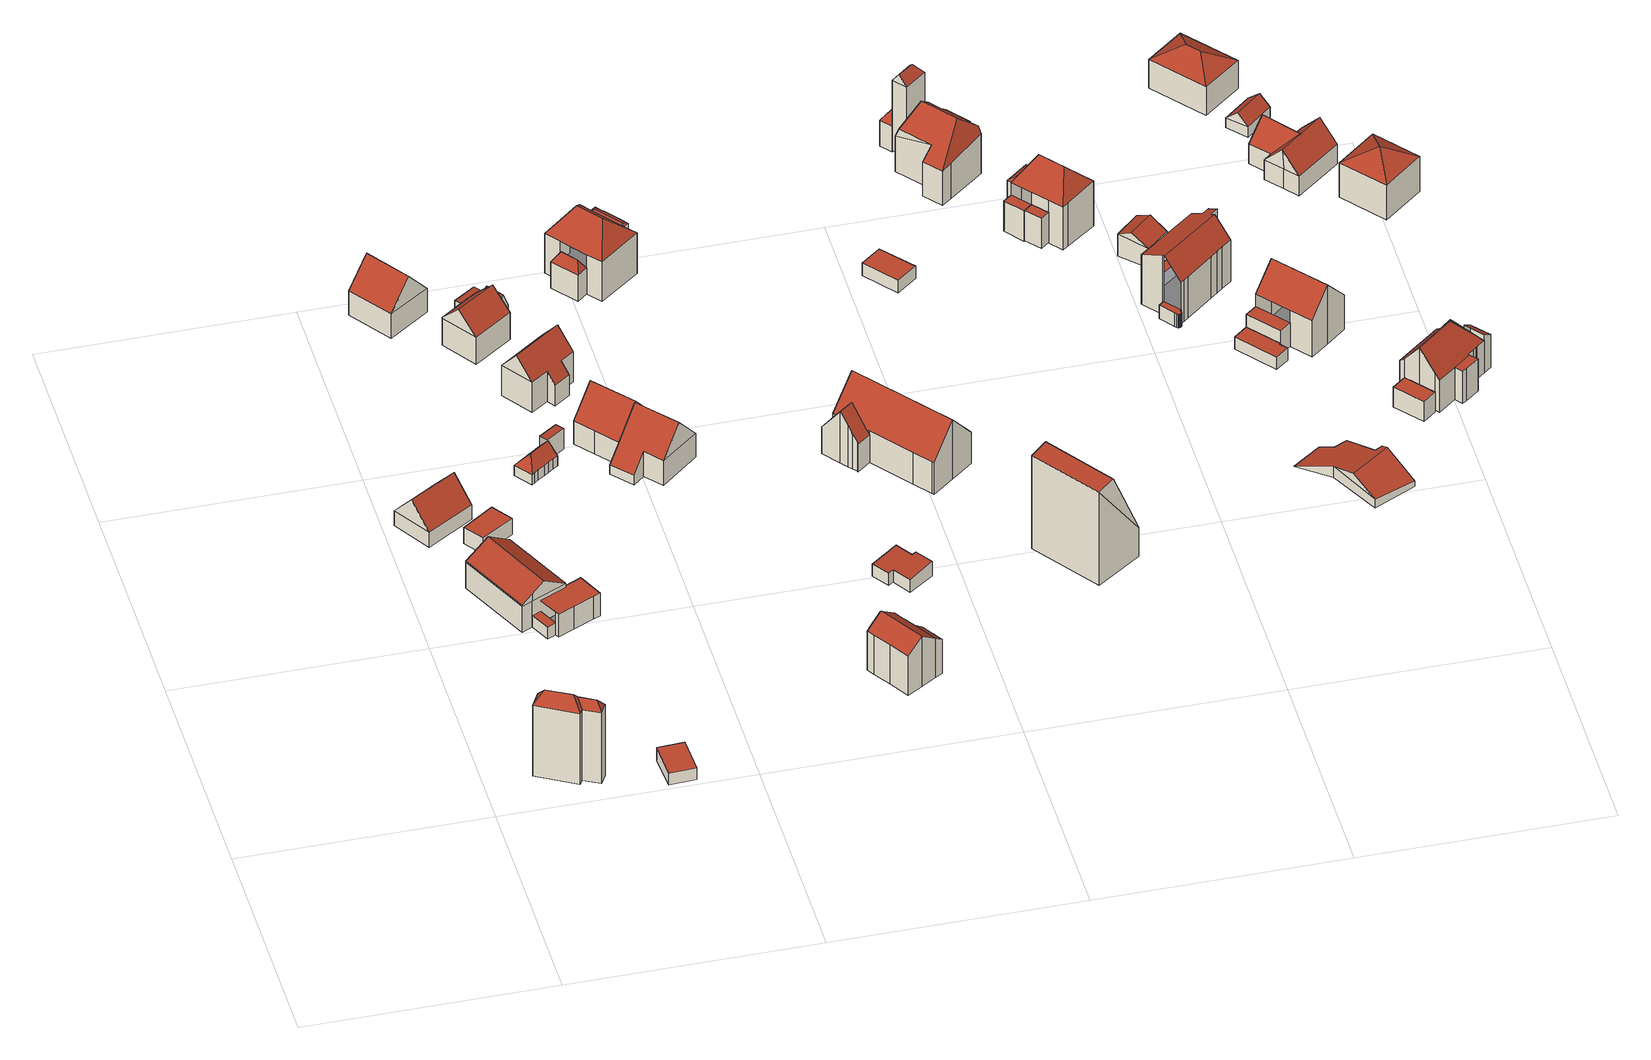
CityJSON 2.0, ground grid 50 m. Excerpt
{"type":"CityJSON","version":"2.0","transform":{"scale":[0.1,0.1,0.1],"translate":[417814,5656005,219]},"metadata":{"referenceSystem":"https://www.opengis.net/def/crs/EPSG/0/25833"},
"CityObjects":{
"building1":{"type":"Building","attributes":{"Dachtyp_tdc":"tdcFreeFormRoof","Gemeindeschluessel":14612000,"Dachneigung":56.53,"QualitaetDacherkennung":4,"Geometrietyp2DReferenz":"3000","measuredHeight":19.51,"function":"31001_9998","roofType":"5000"},"geometry":[{"type":"Solid","lod":"2","boundaries":[[[[0,1,2,3]],[[1,4,5,2]],[[4,6,7,5]],[[6,8,9,7]],[[8,10,11,9]],[[10,12,13,11]],[[12,0,3,13]],[[14,0,15]],[[15,16,17]],[[0,16,15]],[[12,16,0]],[[16,12,10]],[[16,10,8]],[[17,16,8,6]],[[15,17,6,4]],[[14,15,4,1]],[[14,1,0]],[[3,2,5,7,9,11,13]]]],"semantics":{"surfaces":[{"type":"WallSurface"},{"type":"RoofSurface"},{"type":"GroundSurface"}],"values":[[0,0,0,0,0,0,0,1,1,1,1,1,1,1,1,1,1,2]]}}]},
"building2":{"type":"Building","attributes":{"Dachtyp_tdc":"tdcGableRoof","Gemeindeschluessel":14612000,"Dachneigung":49.52,"QualitaetDacherkennung":72,"Geometrietyp2DReferenz":"3000","measuredHeight":8.69,"function":"31001_9998","roofType":"3100"},"geometry":[{"type":"Solid","lod":"2","boundaries":[[[[18,19,20,21]],[[19,22,23,20]],[[22,24,25,23]],[[24,18,21,25]],[[22,19,26]],[[18,24,27]],[[19,18,27,26]],[[24,22,26,27]],[[21,20,23,25]]]],"semantics":{"surfaces":[{"type":"WallSurface"},{"type":"RoofSurface"},{"type":"GroundSurface"}],"values":[[0,0,0,0,0,0,1,1,2]]}}]},
"building3":{"type":"Building","attributes":{"Dachtyp_tdc":"tdcFreeFormRoof","Gemeindeschluessel":14612000,"Dachneigung":31.27,"QualitaetDacherkennung":87,"Geometrietyp2DReferenz":"3000","measuredHeight":9.48,"function":"31001_9998","roofType":"5000"},"geometry":[{"type":"Solid","lod":"2","boundaries":[[[[28,29,30,31,32,33,34]],[[35,33,32,36]],[[36,32,31]],[[37,38,39,40]],[[41,42,38,37]],[[40,39,43,44]],[[44,43,33,35]],[[28,34,42,41]],[[45,46,47,48,49,50,51,52,53,54]],[[44,35,46,45]],[[35,36,47,46]],[[36,31,48,47]],[[31,30,49,48]],[[30,29,50,49]],[[29,28,51,50]],[[28,41,52,51]],[[41,37,53,52]],[[37,40,54,53]],[[40,44,45,54]],[[42,34,33,43,39,38]]]],"semantics":{"surfaces":[{"type":"RoofSurface"},{"type":"WallSurface"},{"type":"GroundSurface"}],"values":[[0,1,1,1,1,1,1,1,2,1,1,1,1,1,1,1,1,1,1,0]]}}]},
"building4":{"type":"Building","attributes":{"Dachtyp_tdc":"tdcPolyFlatRoof","Gemeindeschluessel":14612000,"Dachneigung":2.63,"QualitaetDacherkennung":89,"Geometrietyp2DReferenz":"3000","measuredHeight":3.12,"function":"31001_9998","roofType":"2100"},"geometry":[{"type":"Solid","lod":"2","boundaries":[[[[55,56,57,58]],[[56,59,60,57]],[[59,61,62,60]],[[61,55,58,62]],[[61,59,56,55]],[[58,57,60,62]]]],"semantics":{"surfaces":[{"type":"WallSurface"},{"type":"RoofSurface"},{"type":"GroundSurface"}],"values":[[0,0,0,0,1,2]]}}]},
"building5":{"type":"Building","attributes":{"Dachtyp_tdc":"tdcPolyFlatRoof","Gemeindeschluessel":14612000,"Dachneigung":0,"QualitaetDacherkennung":74,"Geometrietyp2DReferenz":"3000","measuredHeight":3.79,"function":"31001_9998","roofType":"1000"},"geometry":[{"type":"Solid","lod":"2","boundaries":[[[[63,64,65,66]],[[64,67,68,65]],[[67,69,70,68]],[[69,63,66,70]],[[69,67,64,63]],[[66,65,68,70]]]],"semantics":{"surfaces":[{"type":"WallSurface"},{"type":"RoofSurface"},{"type":"GroundSurface"}],"values":[[0,0,0,0,1,2]]}}]},
"building6":{"type":"Building","attributes":{"Gemeindeschluessel":14612000,"Geometrietyp2DReferenz":"3000","function":"31001_9998","roofType":"9999"},"children":["building6-1","building6-2"]},
"building6-1":{"type":"BuildingPart","attributes":{"Dachtyp_tdc":"tdcPolyFlatRoof","Dachneigung":0,"QualitaetDacherkennung":60,"Geometrietyp2DReferenz":"3000","measuredHeight":5.37,"roofType":"1000"},"parents":["building6"],"geometry":[{"type":"MultiSurface","lod":"2","boundaries":[[[71,72,73,74]],[[72,75,76,73]],[[75,77,78,76]],[[77,79,80,81,78]],[[82,83,51,84,85]],[[83,86,50,51]],[[86,87,88,50]],[[87,71,74,88]],[[87,86,83,82,79,77,75,72,71]],[[74,73,76,78,81,84,51,50,88]]],"semantics":{"surfaces":[{"type":"WallSurface"},{"type":"RoofSurface"},{"type":"GroundSurface"}],"values":[0,0,0,0,0,0,0,0,1,2]}}]},
"building6-2":{"type":"BuildingPart","attributes":{"Dachtyp_tdc":"tdcPolyFlatRoof","Dachneigung":0,"QualitaetDacherkennung":54,"Geometrietyp2DReferenz":"3000","measuredHeight":2.82,"roofType":"1000"},"parents":["building6"],"geometry":[{"type":"MultiSurface","lod":"2","boundaries":[[[89,90,52,91]],[[90,85,84,52]],[[80,89,91,81]],[[80,85,90,89]],[[91,52,84,81]]],"semantics":{"surfaces":[{"type":"WallSurface"},{"type":"RoofSurface"},{"type":"GroundSurface"}],"values":[0,0,0,1,2]}}]},
"building7":{"type":"Building","attributes":{"Dachtyp_tdc":"tdcFreeFormRoof","Gemeindeschluessel":14612000,"Dachneigung":50.01,"QualitaetDacherkennung":76,"Geometrietyp2DReferenz":"3000","measuredHeight":11.69,"function":"31001_9998","roofType":"5000"},"geometry":[{"type":"Solid","lod":"2","boundaries":[[[[92,93,94,95]],[[93,96,97,94]],[[96,98,99,97]],[[98,92,95,99]],[[93,100,101,96]],[[100,92,98,101]],[[98,96,101]],[[93,92,100]],[[95,94,97,99]]]],"semantics":{"surfaces":[{"type":"WallSurface"},{"type":"RoofSurface"},{"type":"GroundSurface"}],"values":[[0,0,0,0,1,1,0,0,2]]}}]},
"building8":{"type":"Building","attributes":{"Gemeindeschluessel":14612000,"Geometrietyp2DReferenz":"3000","function":"31001_9998","roofType":"9999"},"children":["building8-1","building8-2"]},
"building8-1":{"type":"BuildingPart","attributes":{"Dachtyp_tdc":"tdcFreeFormRoof","Dachneigung":49.51,"QualitaetDacherkennung":34,"Geometrietyp2DReferenz":"3000","measuredHeight":4.89,"roofType":"5000"},"parents":["building8"],"geometry":[{"type":"MultiSurface","lod":"2","boundaries":[[[102,103,104,105]],[[103,106,107,104]],[[106,108,109,107]],[[108,110,111,109]],[[110,112,113,111]],[[112,114,115,113]],[[116,117,118,119]],[[117,120,121,118]],[[120,122,123,121]],[[122,102,105,123]],[[117,116,114,112,124]],[[112,110,124]],[[110,108,106,103,102,122,120,117,124]],[[105,104,107,109,111,113,115,119,118,121,123]]],"semantics":{"surfaces":[{"type":"WallSurface"},{"type":"RoofSurface"},{"type":"GroundSurface"}],"values":[0,0,0,0,0,0,0,0,0,0,1,1,1,2]}}]},
"building8-2":{"type":"BuildingPart","attributes":{"Dachtyp_tdc":"tdcPolyFlatRoof","Dachneigung":3.68,"QualitaetDacherkennung":63,"Geometrietyp2DReferenz":"3000","measuredHeight":4.85,"roofType":"2100"},"parents":["building8"],"geometry":[{"type":"MultiSurface","lod":"2","boundaries":[[[125,126,127,115,114]],[[126,128,129,127]],[[128,130,119,129]],[[130,116,119]],[[128,126,125,130]],[[115,127,129,119]]],"semantics":{"surfaces":[{"type":"WallSurface"},{"type":"RoofSurface"},{"type":"GroundSurface"}],"values":[0,0,0,0,1,2]}}]},
"building9":{"type":"Building","attributes":{"Gemeindeschluessel":14612000,"Geometrietyp2DReferenz":"3000","function":"31001_9998","roofType":"9999"},"children":["building9-1","building9-2","building9-3"]},
"building9-1":{"type":"BuildingPart","attributes":{"Dachtyp_tdc":"tdcPolyFlatRoof","Dachneigung":3.27,"QualitaetDacherkennung":64,"Geometrietyp2DReferenz":"3000","measuredHeight":4.81,"roofType":"2100"},"parents":["building9"],"geometry":[{"type":"MultiSurface","lod":"2","boundaries":[[[131,132,133,134]],[[132,135,136,133]],[[135,137,138,136]],[[137,135,132,131,139]],[[134,133,136,138,140]]],"semantics":{"surfaces":[{"type":"WallSurface"},{"type":"RoofSurface"},{"type":"GroundSurface"}],"values":[0,0,0,1,2]}}]},
"building9-2":{"type":"BuildingPart","attributes":{"Dachtyp_tdc":"tdcGableRoof","Dachneigung":44.95,"QualitaetDacherkennung":85,"Geometrietyp2DReferenz":"3000","measuredHeight":10.69,"roofType":"3100"},"parents":["building9"],"geometry":[{"type":"MultiSurface","lod":"2","boundaries":[[[141,142,143,144]],[[144,143,145,146,147]],[[147,146,148]],[[149,150,134,140,151,152]],[[153,154,150,149]],[[154,141,131,134,150]],[[147,148,152,151,155]],[[148,153,149,152]],[[153,148,146,145,156]],[[143,142,157,156,145]],[[154,157,142,141]],[[153,156,157,154]]],"semantics":{"surfaces":[{"type":"WallSurface"},{"type":"GroundSurface"},{"type":"RoofSurface"}],"values":[0,0,0,1,0,0,0,0,2,2,0,0]}}]},
"building9-3":{"type":"BuildingPart","attributes":{"Dachtyp_tdc":"tdcFreeFormRoof","Dachneigung":67.17,"QualitaetDacherkennung":19,"Geometrietyp2DReferenz":"3000","measuredHeight":8.16,"roofType":"5000"},"parents":["building9"],"geometry":[{"type":"MultiSurface","lod":"2","boundaries":[[[137,158,159,138]],[[158,155,151,159]],[[160,155,158]],[[161,160,158,137]],[[161,137,139]],[[160,161,139,155]],[[140,138,159,151]]],"semantics":{"surfaces":[{"type":"WallSurface"},{"type":"RoofSurface"},{"type":"GroundSurface"}],"values":[0,0,0,1,1,1,2]}}]},
"building10":{"type":"Building","attributes":{"Dachtyp_tdc":"tdcFreeFormRoof","Gemeindeschluessel":14612000,"Dachneigung":49.39,"QualitaetDacherkennung":76,"Geometrietyp2DReferenz":"3000","measuredHeight":11.64,"function":"31001_9998","roofType":"5000"},"geometry":[{"type":"Solid","lod":"2","boundaries":[[[[162,163,164,165]],[[163,166,167,164]],[[166,168,169,167]],[[168,170,171,169]],[[170,172,173,171]],[[172,174,175,173]],[[174,176,177,175]],[[176,162,165,177]],[[176,174,178,179,168,166,163,162]],[[179,178,172,170]],[[174,172,178]],[[170,168,179]],[[165,164,167,169,171,173,175,177]]]],"semantics":{"surfaces":[{"type":"WallSurface"},{"type":"RoofSurface"},{"type":"GroundSurface"}],"values":[[0,0,0,0,0,0,0,0,1,1,0,0,2]]}}]},
"building11":{"type":"Building","attributes":{"Dachtyp_tdc":"tdcFreeFormRoof","Gemeindeschluessel":14612000,"Dachneigung":50.12,"QualitaetDacherkennung":72,"Geometrietyp2DReferenz":"3000","measuredHeight":11.69,"function":"31001_9998","roofType":"5000"},"geometry":[{"type":"Solid","lod":"2","boundaries":[[[[180,181,182,183]],[[181,184,185,182]],[[184,186,187,185]],[[186,188,189,187]],[[188,180,183,189]],[[180,190,191,184,181]],[[190,188,186,191]],[[186,184,191]],[[180,188,190]],[[183,182,185,187,189]]]],"semantics":{"surfaces":[{"type":"WallSurface"},{"type":"RoofSurface"},{"type":"GroundSurface"}],"values":[[0,0,0,0,0,1,1,0,0,2]]}}]},
"building12":{"type":"Building","attributes":{"Dachtyp_tdc":"tdcFreeFormRoof","Gemeindeschluessel":14612000,"Dachneigung":49.88,"QualitaetDacherkennung":66,"Geometrietyp2DReferenz":"3000","measuredHeight":11.75,"function":"31001_9998","roofType":"5000"},"geometry":[{"type":"Solid","lod":"2","boundaries":[[[[192,193,183,194]],[[193,195,189,183]],[[195,196,197,189]],[[196,198,199,197]],[[198,200,201,199]],[[200,202,203,201]],[[202,204,205,203]],[[204,192,194,205]],[[206,198,196,195,207]],[[204,202,200,206,207,193,192]],[[195,193,207]],[[200,198,206]],[[194,183,189,197,199,201,203,205]]]],"semantics":{"surfaces":[{"type":"WallSurface"},{"type":"RoofSurface"},{"type":"GroundSurface"}],"values":[[0,0,0,0,0,0,0,0,1,1,0,0,2]]}}]},
"building13":{"type":"Building","attributes":{"Gemeindeschluessel":14612000,"Geometrietyp2DReferenz":"3000","function":"31001_9998","roofType":"9999"},"children":["building13-1","building13-2"]},
"building13-1":{"type":"BuildingPart","attributes":{"Dachtyp_tdc":"tdcPolyFlatRoof","Dachneigung":36.88,"QualitaetDacherkennung":51,"Geometrietyp2DReferenz":"3000","measuredHeight":9.26,"roofType":"2100"},"parents":["building13"],"geometry":[{"type":"MultiSurface","lod":"2","boundaries":[[[208,209,210,211,212]],[[209,213,214,210]],[[213,215,216,214]],[[215,217,218,216]],[[217,219,220,221,218]],[[217,215,213,209,208,219]],[[221,211,210,214,216,218]]],"semantics":{"surfaces":[{"type":"WallSurface"},{"type":"RoofSurface"},{"type":"GroundSurface"}],"values":[0,0,0,0,0,1,2]}}]},
"building13-2":{"type":"BuildingPart","attributes":{"Dachtyp_tdc":"tdcGableRoof","Dachneigung":36.26,"QualitaetDacherkennung":81,"Geometrietyp2DReferenz":"3000","measuredHeight":11.94,"roofType":"3100"},"parents":["building13"],"geometry":[{"type":"MultiSurface","lod":"2","boundaries":[[[222,223,224,225]],[[223,226,227,224]],[[226,212,211,227]],[[220,228,229,221]],[[228,230,231,229]],[[230,232,233,231]],[[232,234,235,233]],[[234,236,237,235]],[[236,238,239,237]],[[238,240,241,239]],[[240,242,243,241]],[[242,244,245,243]],[[244,246,247,245]],[[246,248,249,247]],[[248,222,225,249]],[[244,242,240,238,236,234,232,230,228]],[[228,220,212,226,223,222,248,246,244]],[[225,224,227,211,221,229,231,233,235,237,239,241,243,245,247,249]]],"semantics":{"surfaces":[{"type":"WallSurface"},{"type":"RoofSurface"},{"type":"GroundSurface"}],"values":[0,0,0,0,0,0,0,0,0,0,0,0,0,0,0,1,1,2]}}]},
"building14":{"type":"Building","attributes":{"Gemeindeschluessel":14612000,"Geometrietyp2DReferenz":"3000","function":"31001_9998","roofType":"9999"},"children":["building14-1","building14-2","building14-3"]},
"building14-1":{"type":"BuildingPart","attributes":{"Dachtyp_tdc":"tdcFreeFormRoof","Dachneigung":58.47,"QualitaetDacherkennung":14,"Geometrietyp2DReferenz":"3000","measuredHeight":8.4,"roofType":"5000"},"parents":["building14"],"geometry":[{"type":"MultiSurface","lod":"2","boundaries":[[[250,251,252,253]],[[251,254,255,252]],[[254,256,257,255]],[[258,256,254]],[[259,258,254,251]],[[259,251,250]],[[258,259,250,256]],[[253,252,255,257]]],"semantics":{"surfaces":[{"type":"WallSurface"},{"type":"RoofSurface"},{"type":"GroundSurface"}],"values":[0,0,0,1,1,1,1,2]}}]},
"building14-2":{"type":"BuildingPart","attributes":{"Dachtyp_tdc":"tdcFreeFormRoof","Dachneigung":21.09,"QualitaetDacherkennung":15,"Geometrietyp2DReferenz":"3000","measuredHeight":9.52,"roofType":"5000"},"parents":["building14"],"geometry":[{"type":"MultiSurface","lod":"2","boundaries":[[[260,261,262,263]],[[261,264,265,262]],[[264,266,267,265]],[[266,268,269,267]],[[268,270,271,269]],[[272,273,274,275]],[[273,260,263,274]],[[270,268,276]],[[268,266,264,261,260,273,277,276]],[[273,272,277]],[[272,270,276,277]],[[263,262,265,267,269,271,275,274]]],"semantics":{"surfaces":[{"type":"WallSurface"},{"type":"RoofSurface"},{"type":"GroundSurface"}],"values":[0,0,0,0,0,0,0,1,1,1,1,2]}}]},
"building14-3":{"type":"BuildingPart","attributes":{"Dachtyp_tdc":"tdcHipRoof","Dachneigung":43.45,"QualitaetDacherkennung":62,"Geometrietyp2DReferenz":"3000","measuredHeight":14.36,"roofType":"3200"},"parents":["building14"],"geometry":[{"type":"MultiSurface","lod":"2","boundaries":[[[278,257,256]],[[278,279,280,257]],[[279,281,282,280]],[[281,283,284,282]],[[283,285,286,284]],[[285,287,288,286]],[[287,289,290,288]],[[289,291,272,275,290]],[[292,271,270]],[[292,293,294,271]],[[293,295,296,294]],[[295,297,253,296]],[[297,250,253]],[[295,293,298]],[[289,287,285,283,281,279,299]],[[293,292,291,289,299,298]],[[279,278,297,295,298,299]],[[257,280,282,284,286,288,290,275,271,294,296,253]]],"semantics":{"surfaces":[{"type":"WallSurface"},{"type":"RoofSurface"},{"type":"GroundSurface"}],"values":[0,0,0,0,0,0,0,0,0,0,0,0,0,1,1,1,1,2]}}]},
"building15":{"type":"Building","attributes":{"Dachtyp_tdc":"tdcPolyFlatRoof","Gemeindeschluessel":14612000,"Dachneigung":5.44,"QualitaetDacherkennung":67,"Geometrietyp2DReferenz":"3000","measuredHeight":3.46,"function":"31001_9998","roofType":"2100"},"geometry":[{"type":"Solid","lod":"2","boundaries":[[[[300,301,302,303]],[[301,304,305,302]],[[304,306,307,305]],[[306,308,309,307]],[[308,310,311,309]],[[310,312,313,311]],[[312,314,315,313]],[[314,300,303,315]],[[314,312,310,308,306,304,301,300]],[[303,302,305,307,309,311,313,315]]]],"semantics":{"surfaces":[{"type":"WallSurface"},{"type":"RoofSurface"},{"type":"GroundSurface"}],"values":[[0,0,0,0,0,0,0,0,1,2]]}}]},
"building16":{"type":"Building","attributes":{"Gemeindeschluessel":14612000,"Geometrietyp2DReferenz":"3000","function":"31001_9998","roofType":"9999"},"children":["building16-1","building16-2"]},
"building16-1":{"type":"BuildingPart","attributes":{"Dachtyp_tdc":"tdcGableRoof","Dachneigung":54.15,"QualitaetDacherkennung":72,"Geometrietyp2DReferenz":"3000","measuredHeight":12.27,"roofType":"3100"},"parents":["building16"],"geometry":[{"type":"MultiSurface","lod":"2","boundaries":[[[316,317,318,319]],[[317,320,321,318]],[[320,322,323,321]],[[322,324,325,323]],[[324,326,327,325]],[[326,328,329,327]],[[330,331,332,333]],[[331,316,319,332]],[[334,335,328,326,324,322]],[[322,320,317,316,331,330,336,334]],[[319,318,321,323,325,327,329,337,333,332]]],"semantics":{"surfaces":[{"type":"WallSurface"},{"type":"RoofSurface"},{"type":"GroundSurface"}],"values":[0,0,0,0,0,0,0,0,1,1,2]}}]},
"building16-2":{"type":"BuildingPart","attributes":{"Dachtyp_tdc":"tdcGableRoof","Dachneigung":49.89,"QualitaetDacherkennung":72,"Geometrietyp2DReferenz":"3000","measuredHeight":14.01,"roofType":"3100"},"parents":["building16"],"geometry":[{"type":"MultiSurface","lod":"2","boundaries":[[[338,339,330,333,340]],[[341,342,343,329,328]],[[342,344,345,343]],[[344,346,347,345]],[[346,348,349,347]],[[348,350,351,349]],[[350,352,353,351]],[[352,354,355,353]],[[354,356,357,355]],[[356,358,359,357]],[[358,360,361,359]],[[360,362,363,361]],[[362,364,365,363]],[[364,338,340,365]],[[360,358,356,354,352,350,348,346,344]],[[344,342,341,335,366,336,339,338,364,362,360]],[[340,333,337,329,343,345,347,349,351,353,355,357,359,361,363,365]]],"semantics":{"surfaces":[{"type":"WallSurface"},{"type":"RoofSurface"},{"type":"GroundSurface"}],"values":[0,0,0,0,0,0,0,0,0,0,0,0,0,0,1,1,2]}}]},
"building17":{"type":"Building","attributes":{"Dachtyp_tdc":"tdcGableRoof","Gemeindeschluessel":14612000,"Dachneigung":65.97,"QualitaetDacherkennung":8,"Geometrietyp2DReferenz":"3000","measuredHeight":22.93,"function":"31001_9998","roofType":"3100"},"geometry":[{"type":"Solid","lod":"2","boundaries":[[[[367,368,369]],[[370,371,372]],[[368,370,372,369]],[[371,367,369,372]],[[373,374,375,376]],[[370,368,374,373]],[[368,367,375,374]],[[367,371,376,375]],[[371,370,373,376]]]],"semantics":{"surfaces":[{"type":"WallSurface"},{"type":"RoofSurface"},{"type":"GroundSurface"}],"values":[[0,0,1,1,2,0,0,0,0]]}}]},
"building18":{"type":"Building","attributes":{"Dachtyp_tdc":"tdcPolyFlatRoof","Gemeindeschluessel":14612000,"Dachneigung":0,"QualitaetDacherkennung":25,"Geometrietyp2DReferenz":"3000","measuredHeight":3,"function":"31001_9998","roofType":"1000"},"geometry":[{"type":"Solid","lod":"2","boundaries":[[[[377,378,379,380]],[[378,381,382,379]],[[381,383,384,382]],[[383,377,380,384]],[[383,381,378,377]],[[380,379,382,384]]]],"semantics":{"surfaces":[{"type":"WallSurface"},{"type":"RoofSurface"},{"type":"GroundSurface"}],"values":[[0,0,0,0,1,2]]}}]},
"building19":{"type":"Building","attributes":{"Dachtyp_tdc":"tdcHipAndGableRoof","Gemeindeschluessel":14612000,"Dachneigung":53.09,"QualitaetDacherkennung":47,"Geometrietyp2DReferenz":"3000","measuredHeight":8.53,"function":"31001_9998","roofType":"5000"},"geometry":[{"type":"Solid","lod":"2","boundaries":[[[[385,386,387,388]],[[386,389,390,387]],[[389,391,392,390]],[[391,385,388,392]],[[389,386,393]],[[385,391,394]],[[386,385,394,393]],[[391,389,393,394]],[[388,387,390,392]]]],"semantics":{"surfaces":[{"type":"WallSurface"},{"type":"RoofSurface"},{"type":"GroundSurface"}],"values":[[0,0,0,0,1,0,1,1,2]]}}]},
"building20":{"type":"Building","attributes":{"Dachtyp_tdc":"tdcFreeFormRoof","Gemeindeschluessel":14612000,"Dachneigung":51.33,"QualitaetDacherkennung":7,"Geometrietyp2DReferenz":"3000","measuredHeight":18.81,"function":"31001_9998","roofType":"5000"},"geometry":[{"type":"Solid","lod":"2","boundaries":[[[[395,396,397,398]],[[396,399,400,397]],[[399,401,402,400]],[[401,395,398,402]],[[403,401,399]],[[404,403,399,396]],[[404,396,395]],[[403,404,395,401]],[[398,397,400,402]]]],"semantics":{"surfaces":[{"type":"WallSurface"},{"type":"RoofSurface"},{"type":"GroundSurface"}],"values":[[0,0,0,0,0,1,1,1,2]]}}]},
"building21":{"type":"Building","attributes":{"Dachtyp_tdc":"tdcFreeFormRoof","Gemeindeschluessel":14612000,"Dachneigung":41.46,"QualitaetDacherkennung":50,"Geometrietyp2DReferenz":"3000","measuredHeight":14.69,"function":"31001_9998","roofType":"5000"},"geometry":[{"type":"Solid","lod":"2","boundaries":[[[[405,406,407,408]],[[406,409,410,407]],[[409,411,412,410]],[[411,413,414,412]],[[413,415,416,414]],[[415,417,418,416]],[[417,419,420,418]],[[421,422,423,424,419,425]],[[409,426,427,428,411]],[[421,425,417,415,413,428,427]],[[427,426,406,405,429,430,422,421]],[[409,406,426]],[[413,411,428]],[[419,417,425]],[[430,423,422]],[[420,431,432,433,434,408,407,410,412,414,416,418]],[[419,424,431,420]],[[424,423,432,431]],[[423,430,433,432]],[[430,429,434,433]],[[429,405,408,434]]]],"semantics":{"surfaces":[{"type":"WallSurface"},{"type":"RoofSurface"},{"type":"GroundSurface"}],"values":[[0,0,0,0,0,0,0,1,1,1,1,0,0,0,0,2,0,0,0,0,0]]}}]},
"building22":{"type":"Building","attributes":{"Dachtyp_tdc":"tdcPolyFlatRoof","Gemeindeschluessel":14612000,"Dachneigung":0,"QualitaetDacherkennung":54,"Geometrietyp2DReferenz":"3000","measuredHeight":7.08,"function":"31001_9998","roofType":"1000"},"geometry":[{"type":"Solid","lod":"2","boundaries":[[[[435,436,437,438]],[[436,439,440,437]],[[439,441,442,440]],[[441,435,438,442]],[[441,439,436,435]],[[438,437,440,442]]]],"semantics":{"surfaces":[{"type":"WallSurface"},{"type":"RoofSurface"},{"type":"GroundSurface"}],"values":[[0,0,0,0,1,2]]}}]},
"building23":{"type":"Building","attributes":{"Dachtyp_tdc":"tdcFreeFormRoof","Gemeindeschluessel":14612000,"Dachneigung":37.61,"QualitaetDacherkennung":32,"Geometrietyp2DReferenz":"3000","measuredHeight":7.78,"function":"31001_9998","roofType":"5000"},"geometry":[{"type":"Solid","lod":"2","boundaries":[[[[443,444,445,446]],[[444,447,448,445]],[[447,449,450,448]],[[449,443,446,450]],[[451,449,447]],[[452,451,447,444]],[[452,444,443]],[[451,452,443,449]],[[446,445,448,450]]]],"semantics":{"surfaces":[{"type":"WallSurface"},{"type":"RoofSurface"},{"type":"GroundSurface"}],"values":[[0,0,0,0,1,1,1,1,2]]}}]},
"building24":{"type":"Building","attributes":{"Gemeindeschluessel":14612000,"Geometrietyp2DReferenz":"3000","function":"31001_9998","roofType":"9999"},"children":["building24-1","building24-2"]},
"building24-1":{"type":"BuildingPart","attributes":{"Dachtyp_tdc":"tdcHipRoof","Dachneigung":47.45,"QualitaetDacherkennung":66,"Geometrietyp2DReferenz":"3000","measuredHeight":15.23,"roofType":"3200"},"parents":["building24"],"geometry":[{"type":"MultiSurface","lod":"2","boundaries":[[[453,454,455,456,457]],[[454,458,459,455]],[[458,460,461,459]],[[460,462,463,461]],[[462,464,465,463]],[[464,466,467,465]],[[466,468,469,467]],[[468,470,469]],[[464,462,460,471]],[[458,454,453,472]],[[460,458,472,471]],[[453,468,466,464,471,472]],[[456,455,459,461,463,465,467,469]]],"semantics":{"surfaces":[{"type":"WallSurface"},{"type":"RoofSurface"},{"type":"GroundSurface"}],"values":[0,0,0,0,0,0,0,0,1,1,1,1,2]}}]},
"building24-2":{"type":"BuildingPart","attributes":{"Dachtyp_tdc":"tdcPolyFlatRoof","Dachneigung":0,"QualitaetDacherkennung":53,"Geometrietyp2DReferenz":"3000","measuredHeight":7.23,"roofType":"1000"},"parents":["building24"],"geometry":[{"type":"MultiSurface","lod":"2","boundaries":[[[473,457,456,474]],[[470,475,476,469]],[[475,473,474,476]],[[475,470,457,473]],[[474,456,469,476]]],"semantics":{"surfaces":[{"type":"WallSurface"},{"type":"RoofSurface"},{"type":"GroundSurface"}],"values":[0,0,0,1,2]}}]},
"building25":{"type":"Building","attributes":{"Dachtyp_tdc":"tdcGableRoof","Gemeindeschluessel":14612000,"Dachneigung":29.29,"QualitaetDacherkennung":43,"Geometrietyp2DReferenz":"3000","measuredHeight":6.67,"function":"31001_9998","roofType":"3100"},"geometry":[{"type":"Solid","lod":"2","boundaries":[[[[477,478,479,480]],[[478,481,482,479]],[[481,483,484,482]],[[483,477,480,484]],[[481,478,485]],[[477,483,486]],[[478,477,486,485]],[[483,481,485,486]],[[480,479,482,484]]]],"semantics":{"surfaces":[{"type":"WallSurface"},{"type":"RoofSurface"},{"type":"GroundSurface"}],"values":[[0,0,0,0,0,0,1,1,2]]}}]},
"building26":{"type":"Building","attributes":{"Gemeindeschluessel":14612000,"Geometrietyp2DReferenz":"3000","function":"31001_9998","roofType":"9999"},"children":["building26-1","building26-2","building26-3","building26-4"]},
"building26-1":{"type":"BuildingPart","attributes":{"Dachtyp_tdc":"tdcFreeFormRoof","Dachneigung":64.14,"QualitaetDacherkennung":23,"Geometrietyp2DReferenz":"3000","measuredHeight":5,"roofType":"5000"},"parents":["building26"],"geometry":[{"type":"MultiSurface","lod":"2","boundaries":[[[487,488,489,490]],[[488,491,492,489]],[[487,493,491,488]],[[494,490,489,492]]],"semantics":{"surfaces":[{"type":"WallSurface"},{"type":"RoofSurface"},{"type":"GroundSurface"}],"values":[0,0,1,2]}}]},
"building26-2":{"type":"BuildingPart","attributes":{"Dachtyp_tdc":"tdcPolyFlatRoof","Dachneigung":0,"QualitaetDacherkennung":50,"Geometrietyp2DReferenz":"3000","measuredHeight":3.2,"roofType":"1000"},"parents":["building26"],"geometry":[{"type":"MultiSurface","lod":"2","boundaries":[[[495,496,497,498]],[[496,499,500,497]],[[499,501,502,500]],[[501,503,504,502]],[[503,505,506,504]],[[505,507,508,506]],[[507,509,510,508]],[[511,512,513,514]],[[515,516,517,518]],[[516,519,520,517]],[[519,521,522,520]],[[521,523,524,522]],[[523,525,526,524]],[[525,527,528,526]],[[527,529,530,528]],[[529,531,532,530]],[[531,533,534,532]],[[533,535,536,534]],[[535,495,498,536]],[[535,533,531,529,527,525,523,521,519,516,515,512,511,537,509,507,505,503,501,499,496,495]],[[498,497,500,502,504,506,508,510,538,514,513,518,517,520,522,524,526,528,530,532,534,536]],[[512,515,518,513]]],"semantics":{"surfaces":[{"type":"WallSurface"},{"type":"RoofSurface"},{"type":"GroundSurface"}],"values":[0,0,0,0,0,0,0,0,0,0,0,0,0,0,0,0,0,0,0,1,2,0]}}]},
"building26-3":{"type":"BuildingPart","attributes":{"Dachtyp_tdc":"tdcPolyFlatRoof","Dachneigung":0,"QualitaetDacherkennung":0,"Geometrietyp2DReferenz":"3000","measuredHeight":3.15,"roofType":"9999"},"parents":["building26"],"geometry":[{"type":"MultiSurface","lod":"2","boundaries":[[[539,540,541,542,543,544,545,546]],[[545,544,547,548]],[[544,543,549,547]],[[543,542,550,549]],[[542,541,551,550]],[[541,540,552,551]],[[540,539,553,552]],[[539,546,554,553]],[[554,548,547,549,550,551,552,553]],[[548,554,546,545]]],"semantics":{"surfaces":[{"type":"RoofSurface"},{"type":"WallSurface"},{"type":"GroundSurface"},{"type":"ClosureSurface","isClosure":"1","QuelleClosure":"LoD1Solid"}],"values":[0,1,1,1,1,1,1,1,2,3]}}]},
"building26-4":{"type":"BuildingPart","attributes":{"Dachtyp_tdc":"tdcGableRoof","Dachneigung":24.41,"QualitaetDacherkennung":26,"Geometrietyp2DReferenz":"3000","measuredHeight":14.23,"roofType":"3100"},"parents":["building26"],"geometry":[{"type":"MultiSurface","lod":"2","boundaries":[[[555,556,557,558]],[[556,559,545,548,557]],[[560,561,562,554,546]],[[561,563,487,490,562]],[[564,565,566,492,491]],[[565,567,568,566]],[[567,569,570,568]],[[569,571,572,570]],[[571,573,574,572]],[[573,575,576,574]],[[575,577,578,576]],[[577,579,580,578]],[[579,581,582,580]],[[581,583,514,582]],[[584,585,586,510,509]],[[585,555,558,586]],[[587,583,581,579,577,575,573,571,569]],[[569,567,565,564,588,563,561,560,559,556,555,585,584,587]],[[558,557,548,554,562,490,494,492,566,568,570,572,574,576,578,580,582,514,538,510,586]]],"semantics":{"surfaces":[{"type":"WallSurface"},{"type":"RoofSurface"},{"type":"GroundSurface"}],"values":[0,0,0,0,0,0,0,0,0,0,0,0,0,0,0,0,1,1,2]}}]},
"building27":{"type":"Building","attributes":{"Dachtyp_tdc":"tdcFreeFormRoof","Gemeindeschluessel":14612000,"Dachneigung":18.32,"QualitaetDacherkennung":5,"Geometrietyp2DReferenz":"3000","measuredHeight":4.48,"function":"31001_9998","roofType":"5000"},"geometry":[{"type":"Solid","lod":"2","boundaries":[[[[589,590,591,592]],[[590,593,594,591]],[[593,595,596,594]],[[595,597,598,596]],[[597,599,600,598]],[[599,601,602,600]],[[601,603,604,602]],[[603,605,606,604]],[[605,589,592,606]],[[607,599,597,595,593,590,589,605,608]],[[603,601,607,608]],[[605,603,608]],[[601,599,607]],[[592,591,594,596,598,600,602,604,606]]]],"semantics":{"surfaces":[{"type":"WallSurface"},{"type":"RoofSurface"},{"type":"GroundSurface"}],"values":[[0,0,0,0,0,0,0,0,0,1,1,0,0,2]]}}]},
"building28":{"type":"Building","attributes":{"Dachtyp_tdc":"tdcPolyFlatRoof","Gemeindeschluessel":14612000,"Dachneigung":0,"QualitaetDacherkennung":64,"Geometrietyp2DReferenz":"3000","measuredHeight":2.88,"function":"31001_9998","roofType":"1000"},"geometry":[{"type":"Solid","lod":"2","boundaries":[[[[609,610,611,612]],[[610,613,614,611]],[[613,615,616,614]],[[615,617,618,616]],[[617,619,620,618]],[[619,609,612,620]],[[619,617,615,613,610,609]],[[612,611,614,616,618,620]]]],"semantics":{"surfaces":[{"type":"WallSurface"},{"type":"RoofSurface"},{"type":"GroundSurface"}],"values":[[0,0,0,0,0,0,1,2]]}}]},
"building29":{"type":"Building","attributes":{"Gemeindeschluessel":14612000,"Geometrietyp2DReferenz":"3000","function":"31001_9998","roofType":"9999"},"children":["building29-1","building29-2"]},
"building29-1":{"type":"BuildingPart","attributes":{"Dachtyp_tdc":"tdcGableRoof","Dachneigung":48.17,"QualitaetDacherkennung":78,"Geometrietyp2DReferenz":"3000","measuredHeight":14.04,"roofType":"3100"},"parents":["building29"],"geometry":[{"type":"MultiSurface","lod":"2","boundaries":[[[621,622,623,624,625]],[[622,626,627,623]],[[626,628,629,627]],[[628,630,631,629]],[[630,632,633,631]],[[632,634,635,633]],[[634,636,637,635]],[[636,638,639,637]],[[638,640,641,639]],[[640,642,643,644,641]],[[638,636,634,632,630,628,626,622]],[[622,621,642,640,638]],[[624,623,627,629,631,633,635,637,639,641,644]]],"semantics":{"surfaces":[{"type":"WallSurface"},{"type":"RoofSurface"},{"type":"GroundSurface"}],"values":[0,0,0,0,0,0,0,0,0,0,1,1,2]}}]},
"building29-2":{"type":"BuildingPart","attributes":{"Dachtyp_tdc":"tdcPolyFlatRoof","Dachneigung":0,"QualitaetDacherkennung":59,"Geometrietyp2DReferenz":"3000","measuredHeight":5.62,"roofType":"1000"},"parents":["building29"],"geometry":[{"type":"MultiSurface","lod":"2","boundaries":[[[643,645,646,644]],[[645,647,648,646]],[[647,625,624,648]],[[625,647,645,643]],[[644,646,648,624]]],"semantics":{"surfaces":[{"type":"WallSurface"},{"type":"RoofSurface"},{"type":"GroundSurface"}],"values":[0,0,0,1,2]}}]},
"building30":{"type":"Building","attributes":{"Dachtyp_tdc":"tdcPolyFlatRoof","Gemeindeschluessel":14612000,"Dachneigung":0,"QualitaetDacherkennung":68,"Geometrietyp2DReferenz":"3000","measuredHeight":4.7,"function":"31001_9998","roofType":"1000"},"geometry":[{"type":"Solid","lod":"2","boundaries":[[[[649,650,651,652]],[[650,653,654,651]],[[653,655,656,654]],[[655,649,652,656]],[[655,653,650,649]],[[652,651,654,656]]]],"semantics":{"surfaces":[{"type":"WallSurface"},{"type":"RoofSurface"},{"type":"GroundSurface"}],"values":[[0,0,0,0,1,2]]}}]},
"building31":{"type":"Building","attributes":{"Gemeindeschluessel":14612000,"Geometrietyp2DReferenz":"3000","function":"31001_9998","roofType":"9999"},"children":["building31-1","building31-2","building31-3","building31-4"]},
"building31-1":{"type":"BuildingPart","attributes":{"Dachtyp_tdc":"tdcHipAndGableRoof","Dachneigung":49.97,"QualitaetDacherkennung":64,"Geometrietyp2DReferenz":"3000","measuredHeight":13.03,"roofType":"5000"},"parents":["building31"],"geometry":[{"type":"MultiSurface","lod":"2","boundaries":[[[657,658,659,660]],[[658,661,662,659]],[[663,664,665]],[[664,666,667,665]],[[666,668,669,667]],[[668,670,671,669]],[[670,672,673,674,671]],[[675,676,677,678,679]],[[676,680,681,677]],[[682,683,684]],[[683,685,686,684]],[[685,687,688,686]],[[687,657,660,688]],[[683,682,680,676,689]],[[676,675,672,670,689]],[[670,668,666,664,663,661,658,657,687,685,683,689]],[[660,659,662,665,667,669,671,674,678,677,681,684,686,688]]],"semantics":{"surfaces":[{"type":"WallSurface"},{"type":"RoofSurface"},{"type":"GroundSurface"}],"values":[0,0,0,0,0,0,0,0,0,0,0,0,0,1,1,1,2]}}]},
"building31-2":{"type":"BuildingPart","attributes":{"Dachtyp_tdc":"tdcPolyFlatRoof","Dachneigung":33.21,"QualitaetDacherkennung":36,"Geometrietyp2DReferenz":"3000","measuredHeight":9.14,"roofType":"2100"},"parents":["building31"],"geometry":[{"type":"MultiSurface","lod":"2","boundaries":[[[690,691,692,693]],[[691,694,682,684,692]],[[695,690,693,681,680]],[[695,694,691,690]],[[693,692,684,681]]],"semantics":{"surfaces":[{"type":"WallSurface"},{"type":"RoofSurface"},{"type":"GroundSurface"}],"values":[0,0,0,1,2]}}]},
"building31-3":{"type":"BuildingPart","attributes":{"Dachtyp_tdc":"tdcPolyFlatRoof","Dachneigung":36.2,"QualitaetDacherkennung":55,"Geometrietyp2DReferenz":"3000","measuredHeight":8.66,"roofType":"2100"},"parents":["building31"],"geometry":[{"type":"MultiSurface","lod":"2","boundaries":[[[673,696,697,674]],[[696,698,699,697]],[[698,700,701,699]],[[700,679,678,701]],[[679,700,698,696,673]],[[674,697,699,701,678]]],"semantics":{"surfaces":[{"type":"WallSurface"},{"type":"RoofSurface"},{"type":"GroundSurface"}],"values":[0,0,0,0,1,2]}}]},
"building31-4":{"type":"BuildingPart","attributes":{"Dachtyp_tdc":"tdcPolyFlatRoof","Dachneigung":0,"QualitaetDacherkennung":61,"Geometrietyp2DReferenz":"3000","measuredHeight":7.64,"roofType":"1000"},"parents":["building31"],"geometry":[{"type":"MultiSurface","lod":"2","boundaries":[[[702,703,704,705]],[[703,663,665,704]],[[663,703,702,706,661]],[[662,707,705,704,665]],[[661,706,707,662]],[[706,702,705,707]]],"semantics":{"surfaces":[{"type":"WallSurface"},{"type":"RoofSurface"},{"type":"GroundSurface"}],"values":[0,0,1,2,0,0]}}]},
"building32":{"type":"Building","attributes":{"Dachtyp_tdc":"tdcHipRoof","Gemeindeschluessel":14612000,"Dachneigung":29.89,"QualitaetDacherkennung":87,"Geometrietyp2DReferenz":"3000","measuredHeight":9.59,"function":"31001_9998","roofType":"3200"},"geometry":[{"type":"Solid","lod":"2","boundaries":[[[[708,709,710,711]],[[709,712,713,710]],[[712,714,715,713]],[[714,708,711,715]],[[712,709,716]],[[708,714,717]],[[709,708,717,716]],[[714,712,716,717]],[[711,710,713,715]]]],"semantics":{"surfaces":[{"type":"WallSurface"},{"type":"RoofSurface"},{"type":"GroundSurface"}],"values":[[0,0,0,0,1,1,1,1,2]]}}]},
"building33":{"type":"Building","attributes":{"Dachtyp_tdc":"tdcGableRoof","Gemeindeschluessel":14612000,"Dachneigung":42.43,"QualitaetDacherkennung":81,"Geometrietyp2DReferenz":"3000","measuredHeight":4.59,"function":"31001_9998","roofType":"3100"},"geometry":[{"type":"Solid","lod":"2","boundaries":[[[[718,719,720,721]],[[719,722,723,720]],[[722,724,725,723]],[[724,718,721,725]],[[722,719,726]],[[718,724,727]],[[719,718,727,726]],[[724,722,726,727]],[[721,720,723,725]]]],"semantics":{"surfaces":[{"type":"WallSurface"},{"type":"RoofSurface"},{"type":"GroundSurface"}],"values":[[0,0,0,0,0,0,1,1,2]]}}]},
"building34":{"type":"Building","attributes":{"Dachtyp_tdc":"tdcFreeFormRoof","Gemeindeschluessel":14612000,"Dachneigung":47.16,"QualitaetDacherkennung":87,"Geometrietyp2DReferenz":"3000","measuredHeight":9.05,"function":"31001_9998","roofType":"5000"},"geometry":[{"type":"Solid","lod":"2","boundaries":[[[[728,729,730,731]],[[729,732,733,730]],[[732,734,735,733]],[[734,736,737,735]],[[736,738,739,737]],[[738,740,741,739]],[[740,742,743,741]],[[742,744,745,743]],[[744,746,747,745]],[[746,748,749,747]],[[748,750,751,749]],[[750,728,731,751]],[[750,752,728]],[[752,750,748]],[[753,754,755,752,748,746]],[[753,744,742]],[[744,753,746]],[[754,753,742,740]],[[756,757,755,754,740,738]],[[736,756,738]],[[734,756,736]],[[756,734,732]],[[757,756,732,729]],[[752,755,757,729,728]],[[731,730,733,735,737,739,741,743,745,747,749,751]]]],"semantics":{"surfaces":[{"type":"WallSurface"},{"type":"RoofSurface"},{"type":"GroundSurface"}],"values":[[0,0,0,0,0,0,0,0,0,0,0,0,0,0,1,0,0,1,1,0,0,0,1,1,2]]}}]},
"building35":{"type":"Building","attributes":{"Dachtyp_tdc":"tdcTentRoof","Gemeindeschluessel":14612000,"Dachneigung":30.75,"QualitaetDacherkennung":87,"Geometrietyp2DReferenz":"3000","measuredHeight":11.33,"function":"31001_9998","roofType":"3500"},"geometry":[{"type":"Solid","lod":"2","boundaries":[[[[758,759,760,761]],[[759,762,763,760]],[[762,764,765,763]],[[764,758,761,765]],[[759,758,766]],[[762,759,766]],[[764,762,766]],[[758,764,766]],[[761,760,763,765]]]],"semantics":{"surfaces":[{"type":"WallSurface"},{"type":"RoofSurface"},{"type":"GroundSurface"}],"values":[[0,0,0,0,1,1,1,1,2]]}}]}
},
"vertices":[
[224,67,176],[212,45,176],[212,45,8],[224,67,8],[179,63,176],[179,63,8],[173,53,176],[173,53,8],[94,97,176],[94,97,8],[112,129,176],[112,129,8],[191,85,176],[191,85,8],[207,62,195],[174,80,195],[119,104,203],[166,78,203],
[146,762,111],[51,703,111],[51,703,76],[146,762,76],[4,780,110],[4,780,76],[98,839,110],[98,839,76],[27,742,163],[122,800,163],
[260,507,105],[259,510,105],[254,521,105],[191,655,105],[158,640,129],[145,634,138],[214,485,138],[145,634,105],[158,640,105],[166,463,105],[166,463,107],[97,612,107],[97,612,105],[188,473,105],[188,473,121],[134,629,131],[134,629,105],[134,629,43],[145,634,43],[158,640,43],[191,655,43],[254,521,43],[259,510,43],[260,507,43],[188,473,43],[166,463,43],[97,612,43],
[329,6,40],[325,81,43],[325,81,12],[329,6,12],[379,83,43],[379,83,12],[383,9,40],[383,9,12],
[212,719,100],[146,677,100],[146,677,62],[212,719,62],[119,715,100],[119,715,62],[183,760,100],[183,760,62],
[317,474,97],[303,468,97],[303,468,43],[317,474,43],[261,449,97],[261,449,43],[228,433,97],[228,433,43],[224,441,97],[224,441,71],[224,441,43],[205,481,97],[260,507,97],[205,481,43],[205,481,71],[259,510,97],[293,526,97],[293,526,43],
[207,432,71],[188,473,71],[207,432,43],
[200,1312,175],[117,1254,177],[117,1254,119],[200,1312,119],[58,1338,177],[58,1338,119],[141,1395,175],[141,1395,119],[158,1282,236],[99,1366,236],
[315,856,102],[306,850,102],[306,850,78],[315,856,78],[292,840,102],[292,840,78],[283,833,102],[283,833,78],[277,829,102],[277,829,78],[252,864,102],[252,864,78],[311,906,102],[311,906,78],[322,890,125],[323,888,127],[323,888,78],[322,890,78],[336,871,102],[336,871,78],[326,864,102],[326,864,78],[282,859,127],
[311,906,126],[348,932,126],[348,932,78],[359,916,127],[359,916,78],[322,890,127],
[258,1243,175],[241,1268,173],[241,1268,127],[258,1243,127],[285,1298,173],[285,1298,127],[302,1273,175],[302,1273,127],[279,1257,175],[279,1257,127],
[258,1243,191],[258,1243,193],[279,1257,193],[279,1257,191],[302,1223,234],[309,1213,221],[309,1213,191],[326,1189,191],[248,1134,127],[201,1203,127],[309,1213,127],[326,1189,127],[248,1134,191],[201,1203,191],[309,1213,175],[224,1169,234],[201,1203,193],
[333,1229,175],[333,1229,127],[321,1221,208],[298,1254,208],
[394,1012,170],[361,989,170],[361,989,121],[394,1012,121],[350,1005,193],[350,1005,121],[316,981,193],[316,981,121],[273,1042,193],[273,1042,121],[367,1109,193],[367,1109,121],[410,1048,193],[410,1048,121],[382,1028,193],[382,1028,121],[388,1078,237],[294,1012,237],
[439,813,159],[403,856,160],[403,856,105],[439,813,105],[372,893,160],[372,893,105],[450,959,162],[450,959,105],[518,881,161],[518,881,105],[479,847,222],[412,926,222],
[415,793,127],[439,813,164],[415,793,105],[518,881,159],[534,859,161],[534,859,105],[581,803,161],[581,803,105],[503,737,163],[503,737,105],[474,772,164],[474,772,105],[451,752,128],[451,752,105],[541,769,222],[476,845,222],
[845,199,134],[860,208,120],[860,208,41],[845,199,41],[845,199,133],[875,184,120],[875,184,41],[873,183,122],[873,183,41],[886,162,122],[886,162,41],[872,154,134],[872,154,133],[872,154,41],
[817,244,133],[823,233,133],[823,233,41],[817,244,41],[831,222,133],[831,222,41],[841,134,160],[841,134,41],[810,115,134],[810,115,41],[786,155,134],[786,155,41],[764,190,134],[764,190,41],[755,205,134],[755,205,41],[761,209,139],[761,209,41],[782,222,158],[782,222,41],[783,223,159],[783,223,41],[786,224,160],[786,224,41],[790,227,156],[790,227,41],[791,228,155],[791,228,41],
[482,1230,232],[461,1214,232],[461,1214,170],[482,1230,170],[422,1264,232],[422,1264,170],[443,1281,232],[443,1281,170],[441,1262,254],[464,1232,254],
[541,1347,263],[543,1348,262],[543,1348,170],[541,1347,170],[572,1310,262],[572,1310,170],[571,1309,263],[571,1309,170],[578,1300,263],[578,1300,170],[566,1291,263],[566,1291,170],[519,1352,263],[531,1361,263],[531,1361,170],[519,1352,170],[568,1301,266],[529,1351,266],
[443,1281,264],[422,1308,264],[422,1308,170],[480,1353,266],[480,1353,170],[470,1365,242],[470,1365,170],[483,1375,242],[483,1375,170],[492,1362,266],[492,1362,170],[504,1371,266],[504,1371,170],[519,1352,266],[566,1291,266],[586,1266,266],[586,1266,170],[504,1203,264],[504,1203,170],[482,1230,264],[521,1266,314],[484,1314,314],
[871,343,121],[848,379,121],[848,379,92],[871,343,92],[838,372,120],[838,372,92],[815,406,120],[815,406,92],[869,442,126],[869,442,92],[891,408,126],[891,408,92],[899,413,127],[899,413,92],[922,379,127],[922,379,92],
[844,634,222],[837,642,235],[837,642,153],[844,634,153],[831,650,250],[831,650,153],[819,665,275],[819,665,153],[793,699,216],[793,699,153],[816,717,216],[816,717,153],[819,719,216],[819,719,153],[872,653,218],[845,632,218],[845,632,153],[872,653,153],[846,685,275],[825,712,228],[867,658,228],[846,685,153],
[934,574,228],[872,653,228],[934,574,153],[819,719,228],[852,745,275],[852,745,153],[864,754,293],[864,754,153],[888,773,257],[888,773,153],[907,788,228],[907,788,153],[923,768,228],[923,768,153],[934,777,211],[934,777,153],[950,757,211],[950,757,153],[938,748,228],[938,748,153],[1052,604,228],[1052,604,153],[1009,570,293],[1009,570,153],[965,535,228],[965,535,153],[962,538,228],[962,538,153],[846,685,228],
[1194,204,376],[1285,267,224],[1226,226,384],[1191,402,224],[1100,338,376],[1132,361,384],[1191,402,155],[1285,267,155],[1194,204,155],[1100,338,155],
[1010,1130,252],[1063,1065,252],[1063,1065,222],[1010,1130,222],[1022,1033,252],[1022,1033,222],[970,1098,252],[970,1098,222],
[1096,1373,331],[1078,1395,331],[1078,1395,271],[1096,1373,271],[1122,1430,335],[1122,1430,271],[1139,1408,334],[1139,1408,271],[1112,1399,357],[1118,1391,357],
[1139,1408,441],[1160,1381,441],[1160,1381,274],[1139,1408,274],[1117,1346,441],[1117,1346,274],[1096,1373,441],[1096,1373,274],[1106,1360,462],[1137,1384,462],
[1230,1318,360],[1219,1308,373],[1219,1308,264],[1230,1318,264],[1241,1281,358],[1241,1281,264],[1170,1224,348],[1170,1224,264],[1150,1208,345],[1150,1208,264],[1121,1244,345],[1121,1244,264],[1142,1260,369],[1142,1260,264],[1090,1325,348],[1090,1325,264],[1142,1337,411],[1164,1376,373],[1160,1381,358],[1117,1346,352],[1095,1318,369],[1237,1286,374],[1194,1273,411],[1150,1208,346],[1195,1362,360],[1183,1353,373],[1117,1346,264],[1160,1381,264],[1183,1353,264],[1195,1362,264],
[1271,1074,335],[1289,1088,335],[1289,1088,264],[1271,1074,264],[1313,1058,335],[1313,1058,264],[1296,1044,335],[1296,1044,264],
[1284,1145,331],[1263,1171,331],[1263,1171,266],[1284,1145,266],[1308,1207,331],[1308,1207,266],[1329,1181,331],[1329,1181,266],[1305,1183,343],[1286,1168,343],
[1259,1125,364],[1284,1145,366],[1284,1145,262],[1259,1125,262],[1259,1125,334],[1329,1181,369],[1329,1181,262],[1405,1086,369],[1405,1086,262],[1346,1041,365],[1346,1041,262],[1334,1032,364],[1334,1032,262],[1313,1058,364],[1313,1058,262],[1289,1088,364],[1289,1088,262],[1289,1088,334],[1350,1086,414],[1313,1132,414],
[1242,1112,334],[1242,1112,262],[1271,1074,334],[1271,1074,262],
[1512,956,331],[1467,915,331],[1467,915,286],[1512,956,286],[1420,963,338],[1420,963,286],[1467,1008,337],[1467,1008,286],[1440,942,353],[1487,985,353],
[1561,899,333],[1575,910,332],[1575,910,283],[1561,899,283],[1578,906,320],[1578,906,283],[1564,894,320],[1564,894,283],
[1481,738,315],[1480,738,315],[1480,738,283],[1481,738,283],[1479,738,315],[1479,738,283],[1478,738,315],[1478,738,283],[1476,740,315],[1476,740,283],[1473,744,315],[1473,744,283],[1451,773,315],[1451,773,283],[1461,781,315],[1461,781,283],[1486,749,315],[1485,748,315],[1485,748,283],[1486,749,283],[1484,748,315],[1485,746,315],[1485,746,283],[1484,748,283],[1485,744,315],[1485,744,283],[1486,742,315],[1486,742,283],[1485,741,315],[1485,741,283],[1485,740,315],[1485,740,283],[1484,740,315],[1484,740,283],[1484,739,315],[1484,739,283],[1483,739,315],[1483,739,283],[1483,738,315],[1483,738,283],[1482,738,315],[1482,738,283],[1463,779,315],[1463,779,283],
[1544,919,314],[1528,906,314],[1505,906,314],[1483,887,314],[1472,879,314],[1448,859,314],[1460,845,314],[1548,914,314],[1448,859,283],[1460,845,283],[1472,879,283],[1483,887,283],[1505,906,283],[1528,906,283],[1544,919,283],[1548,914,283],
[1429,821,401],[1445,834,401],[1445,834,283],[1429,821,283],[1460,845,401],[1548,914,401],[1551,910,403],[1551,910,283],[1561,899,410],[1578,906,413],[1590,891,421],[1590,891,283],[1576,879,421],[1576,879,283],[1581,873,425],[1581,873,283],[1604,845,382],[1604,845,283],[1584,828,382],[1584,828,283],[1572,818,382],[1572,818,283],[1558,807,381],[1558,807,283],[1503,762,380],[1503,762,283],[1493,754,381],[1493,754,283],[1486,749,381],[1461,781,424],[1460,783,423],[1460,783,283],[1463,779,425],[1564,894,413],
[1593,323,263],[1651,366,263],[1651,366,262],[1593,323,262],[1675,347,273],[1675,347,262],[1701,358,275],[1701,358,262],[1737,287,301],[1737,287,262],[1753,295,302],[1753,295,262],[1794,213,275],[1794,213,262],[1708,171,282],[1708,171,262],[1656,275,288],[1656,275,262],[1759,282,307],[1681,225,307],
[1648,589,320],[1622,568,320],[1622,568,291],[1648,589,291],[1561,644,320],[1561,644,291],[1589,667,320],[1589,667,291],[1639,605,320],[1639,605,291],[1636,604,320],[1636,604,291],
[1611,685,380],[1648,714,434],[1648,714,294],[1611,685,294],[1611,685,350],[1687,747,377],[1687,747,294],[1705,725,377],[1705,725,294],[1710,729,370],[1710,729,294],[1754,676,370],[1754,676,294],[1748,672,377],[1748,672,294],[1769,646,377],[1769,646,294],[1730,614,434],[1730,614,294],[1693,584,380],[1693,584,294],[1661,623,380],[1661,623,350],[1661,623,294],
[1639,605,350],[1639,605,294],[1589,667,350],[1589,667,294],
[1869,359,355],[1843,337,355],[1843,337,308],[1869,359,308],[1798,392,355],[1798,392,308],[1825,414,355],[1825,414,308],
[1956,419,389],[1945,410,389],[1945,410,312],[1956,419,312],[1946,409,388],[1946,409,312],[1911,380,388],[1911,380,387],[1911,380,312],[1876,351,388],[1876,351,312],[1869,359,400],[1869,359,312],[1847,387,442],[1847,387,312],[1825,413,400],[1825,413,398],[1825,413,312],[1914,485,400],[1933,501,401],[1933,501,312],[1914,485,312],[1914,485,398],[1954,477,396],[1954,477,312],[1983,441,388],[1983,441,389],[1983,441,312],[1966,427,389],[1966,427,312],[1963,425,389],[1963,425,312],[1920,447,442],
[1968,489,391],[1998,453,391],[1998,453,312],[1968,489,312],[1983,441,403],[1954,477,403],
[1825,414,398],[1825,414,312],[1818,422,390],[1818,422,312],[1906,494,390],[1906,494,312],
[1931,371,388],[1923,365,388],[1923,365,312],[1931,371,312],[1959,394,388],[1959,394,312],
[1664,1268,395],[1581,1370,395],[1581,1370,327],[1664,1268,327],[1656,1431,394],[1656,1431,327],[1740,1329,394],[1740,1329,327],[1649,1363,423],[1671,1336,423],
[1690,1224,351],[1744,1270,351],[1744,1270,329],[1690,1224,329],[1776,1232,354],[1776,1232,329],[1723,1186,354],[1723,1186,329],[1761,1249,375],[1708,1204,375],
[1723,1065,372],[1739,1078,372],[1739,1078,325],[1723,1065,325],[1707,1117,372],[1707,1117,325],[1741,1144,372],[1741,1144,325],[1752,1152,372],[1752,1152,325],[1770,1167,372],[1770,1167,325],[1800,1128,372],[1800,1128,325],[1813,1138,372],[1813,1138,325],[1840,1105,372],[1840,1105,325],[1864,1076,372],[1864,1076,325],[1774,1003,372],[1774,1003,325],[1751,1031,372],[1751,1031,325],[1749,1034,415],[1839,1107,416],[1794,1070,415],[1793,1070,416],[1739,1142,415],[1793,1073,414],
[1909,883,419],[1841,968,419],[1841,968,337],[1909,883,337],[1920,1032,421],[1920,1032,337],[1988,948,421],[1988,948,337],[1915,958,451]
]}
